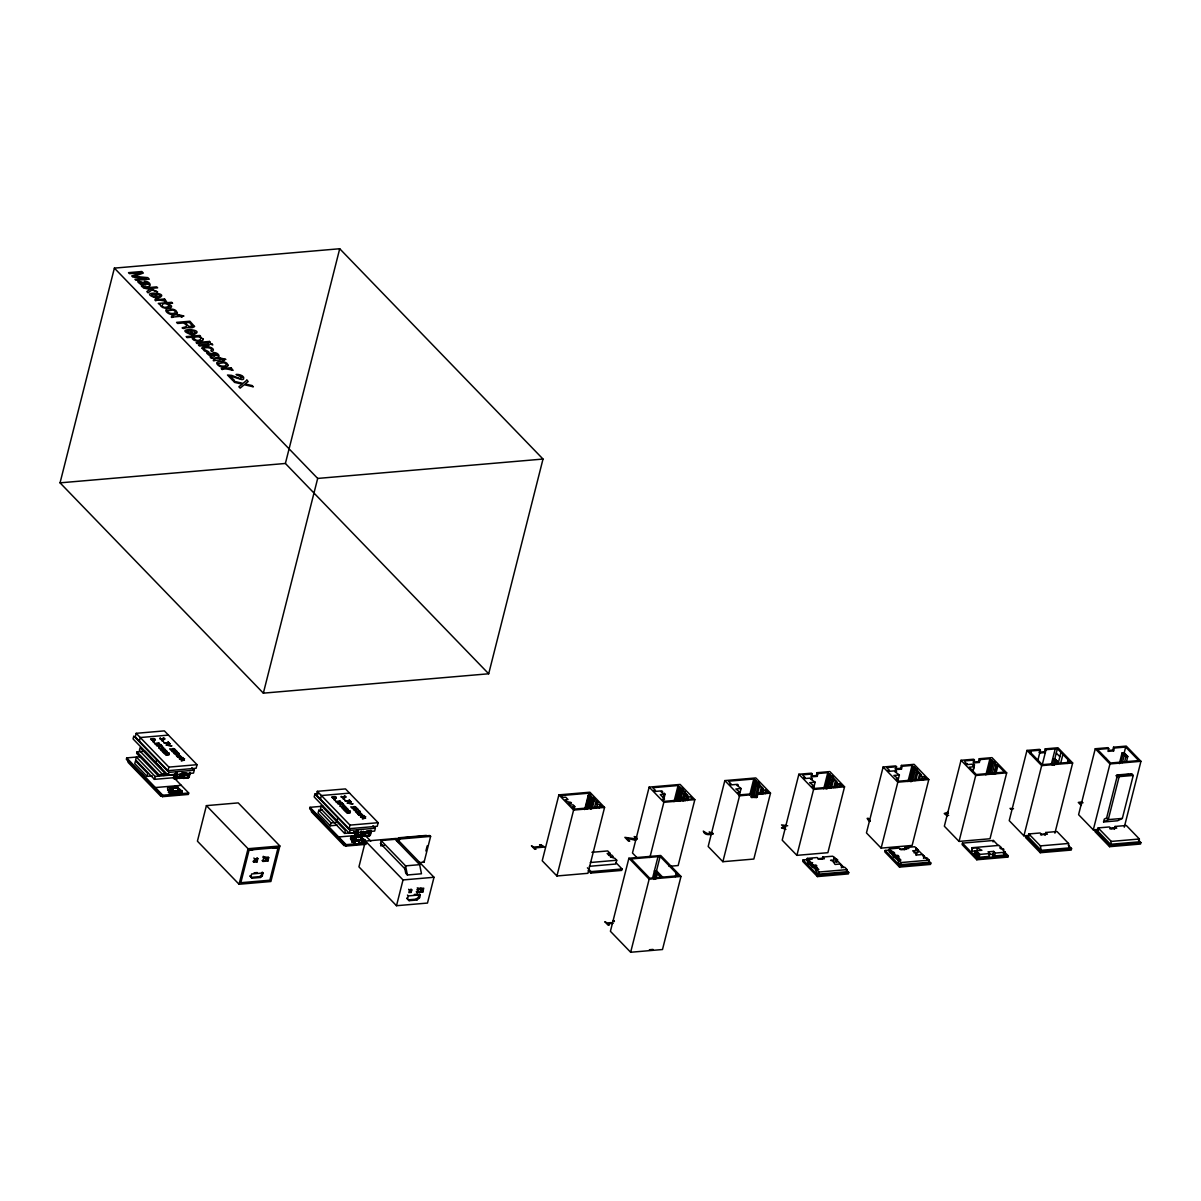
<?xml version="1.0" encoding="UTF-8"?>
<svg xmlns="http://www.w3.org/2000/svg" width="1201" height="1201" viewBox="0 0 1201 1201"><rect width="100%" height="100%" fill="white"/><g stroke="black" fill="none" stroke-linecap="round" stroke-linejoin="round"><path stroke-width="1.5" d="M169.836 792.06L168.335 790.558L172.253 794.522M180.465 790.828L182.147 791.939L179.64 793.621M353.71 841.721L351.728 841.976L354.7 842.742L355.601 840.505L365.194 840.31L363.137 843.252L355.511 843.943L352.253 840.115M169.896 791.984L171.052 793.351L171.773 792.18M363.783 840.34C369.262 841.451 356.817 838.178 354.415 841.751C355.136 843.808 350.407 839.079 352.584 840.46M351.293 838.343L351.067 839.889L352.388 840.655M182.072 791.984L181.561 790.633L168.44 792.615L171.623 792.84L168.545 792.18L170.527 791.879M171.443 792.96L170.347 791.804M354.745 842.366L355.451 843.417M179.85 789.297L178.994 790.303M363.272 839.334L361.606 839.409M350.932 838.418L351.383 837.067L352.884 836.857M168.74 790.648L167.72 789.913M178.033 787.135L176.142 786.46M172.569 794.176L179.489 794.371L179.685 793.471M359.189 844.048L359.459 843.402M60.05 482.847L114.38 268.123L339.718 248.742L543.017 459.052L488.687 673.776L263.349 693.157L60.05 482.847L285.388 463.466L488.687 673.776M139.886 756.75L126.69 757.891L126.33 759.332L162.435 796.668L188.347 794.446L188.707 793.005L173.454 777.242M128.507 760.458L128.027 762.32L160.694 796.113L166.218 795.632M136.193 733.316L135.293 736.889L167.96 770.682L196.123 768.265L197.024 764.692L164.357 730.884L136.193 733.316L168.861 767.109L197.024 764.692M139.376 741.122L140.277 737.534L168.44 735.117M136.989 751.946L136.629 753.372L158.682 776.191L159.042 774.75L136.989 751.946L142.484 751.466M144.811 751.09L161.144 767.979M147.017 776.371L147.738 773.504L135.488 760.833L134.767 763.701L147.017 776.371L152.287 775.921M155.935 762.575L156.655 759.708M154.434 779.359L155.154 776.492L136.374 757.065L135.653 759.918L154.434 779.359L174.34 777.648M163.471 775.396L164.192 772.528L140.112 747.622L139.376 750.49L163.471 775.396L175.271 774.33M160.694 796.113L161.174 794.251M167.96 770.682L168.861 767.109M162.435 796.668L162.796 795.242L126.69 757.891M168.906 772.378L168.185 775.245L133.056 738.915L133.791 736.048L168.906 772.378L194.247 770.201L193.526 773.069L155.154 776.492M169.957 788.667L170.362 787.586M169.371 788.051L172.073 787.721L170.197 787.601M170.842 787.796L171.158 786.805L173.079 788.532M170.992 787.916L174.565 787.015L175.661 788.006M170.947 788.937C173.785 791.669 169.056 788.787 171.938 788.862C175.571 790.303 170.917 790.498 172.824 790.874M174.445 775.936L174.355 774.255L173.409 778.023L174.52 779.164L176.832 778.969L177.478 776.462L174.445 775.936L177.478 776.462M175.226 774.645L175.947 771.778M172.929 789.883L171.938 788.862M171.052 793.005L172.344 790.934M174.52 779.164L175.151 776.657M174.28 787.676L172.674 788.111L174.7 788.096M172.899 788.216L174.13 787.661M172.193 791.519L181.531 790.708M173.019 788.637L173.079 787.556M176.037 776.567L177.358 771.658M174.37 788.156L173.605 787.496L174.055 788.111M175.931 794.206C178.198 793.02 172.163 790.063 173.334 790.843M176.772 775.741L176.682 774.06M173.665 787.646L176.097 788.457M174.475 787.646L174.535 786.52L175.496 787.676M172.509 794.086L172.854 794.897M173.77 791.429L175.136 791.489M176.712 787.045L175.481 787.301L176.607 787.496L175.871 787.991M176.037 787.481L177.583 786.835M179.58 774.87L178.739 778.218L188.782 777.572L190.058 772.558M188.782 777.572L178.934 778.413L179.985 774.24L181.501 774.42L180.66 777.768L179.144 777.587L180.66 777.768M175.676 793.771C173.004 793.546 181.621 793.065 175.181 793.816M176.877 787.03L176.622 788.081L175.001 788.231L176.787 787.481M179.429 777.873L180.27 774.54M175.766 793.14L175.706 794.747M175.526 793.426L176.547 793.441M177.523 788.802L178.619 788.276L179.519 789.748L177.643 788.366M180.375 777.467L181.501 774.42M180.871 778.248L182.132 773.234L186.891 772.828M178.514 788.712L178.424 787.856M179.039 790.348L180 789.432L178.364 789.507M182.702 774.42L184.128 775.891L188.347 775.531L186.921 774.044L182.702 774.42L182.057 776.927L183.498 778.398L187.716 778.038L188.617 773.489M183.498 778.398L184.128 775.891M188.602 777.377L189.863 772.363M189.278 777.032L187.761 776.837L189.278 777.032L189.848 773.384M285.388 463.466L339.718 248.742M206.407 805.631L197.414 841.165L239.059 884.251L270.886 881.519L279.878 845.984L238.233 802.899L206.407 805.631L248.052 848.717L279.878 845.984M263.349 693.157L317.68 478.433L114.38 268.123M239.059 884.251L248.052 848.717M256.999 861.958L256.188 861.117L257.029 857.754L257.855 858.595L256.999 861.958L253.831 862.243L254.687 858.865L253.861 858.024M250.889 876.895L251.64 873.953L263.034 872.977L262.298 875.904L260.527 877.466L251.94 878.201L250.078 876.039L251.94 878.201M251.114 877.361L259.701 876.625L261.473 875.064L262.223 872.121L263.034 872.977M268.724 857.664L263.665 858.099L262.809 861.462L267.883 861.027L268.724 857.664L267.913 856.808L267.057 860.186L261.998 860.622M322.949 806.201L309.993 807.312L309.633 808.738L345.723 846.089L366.08 844.333M318.535 793.756L314.902 794.071L314.182 796.924L349.296 833.269L374.652 831.077L375.373 828.21L372.926 825.688M317.319 791.324L316.403 794.912L349.086 828.705L377.249 826.273L378.15 822.7L345.483 788.907L317.319 791.324L349.986 825.117L378.15 822.7M320.487 799.13L321.403 795.542L349.566 793.125M322.303 809.939L318.79 810.255L318.055 813.122L330.305 825.793L337.346 825.177M330.305 825.793L331.041 822.925L318.79 810.255M337.046 820.583L337.781 817.716M344.597 833.419L345.318 830.552L321.222 805.631L320.502 808.498L344.597 833.419L356.382 832.353L355.481 831.407M351.368 844.903L343.996 845.534L344.477 843.672L336.926 835.866M349.086 828.705L349.986 825.117M345.723 846.089L346.098 844.648L309.993 807.312M349.296 833.269L350.031 830.401L314.902 794.071M351.458 838.793L352.028 840.069M351.923 839.424L352.148 838.508M351.202 837.427L355.031 837.337M353.394 837.457L354.385 837.472M353.74 831.557L354.64 832.503L354.46 831.662M353.499 837.022C355.631 839.889 354.835 834.5 354.085 836.962L352.088 837.713M354.295 837.322L355.271 837.562M354.25 838.358C357.132 841.346 352.328 838.223 355.241 838.268L356.712 839.409L355.031 839.544M356.847 835.836L357.958 836.977L358.589 834.47L356.277 834.68L355.481 832.278L354.52 836.031L355.631 837.187L360.075 836.902M356.337 832.653L357.072 829.786M356.232 839.304L355.241 838.268M355.631 837.187L356.277 834.68M356.577 839.424L355.646 840.34L356.036 839.469M355.481 840.925L364.729 839.574L355.601 840.505M357.162 834.575L358.483 829.666M358.589 834.47L357.808 832.068M355.661 843.507L356.051 844.423L364.248 843.793M356.772 841.135L358.183 840.745L359.639 842.982M358.438 837.037L358.288 837.637C354.64 834.755 366.966 840.4 356.952 833.224M358.679 837.277L359.339 836.316L360.315 837.127M359.489 836.286L359.925 837.502L361.321 831.407M361.126 831.212L359.865 836.226L369.908 835.581L371.184 830.567L366.425 830.972M358.979 843.177L359.609 843.973M361.111 832.248C358.829 844.483 365.599 823.931 361.501 835.491M360.931 837.788C363.783 840.505 359.054 837.622 361.921 837.697L363.393 838.823L361.681 838.944M361.996 836.256L363.257 831.242M361.621 838.598L361.666 837.247L356.622 837.157M363.813 832.428L365.254 833.899L369.473 833.539L368.046 832.068L363.813 832.428L363.182 834.935L364.609 836.406L368.842 836.046L369.728 831.512L371.259 831.692L370.403 835.04L368.887 834.845L370.403 835.04M364.609 836.406L365.254 833.899M362.132 839.109L365.449 841.361M365.449 841.075L358.934 866.867L396.495 905.719L427.481 903.062L434.011 877.27L396.435 838.418L365.449 841.075L403.026 879.943L434.011 877.27M369.172 835.145L370.013 831.798M369.713 835.386L370.989 830.371M384.32 845.369L380.807 845.669L381.077 840.535L395.159 839.319L419.659 864.66L421.476 873.773L407.394 874.989L405.758 873.292L404.842 868.743L405.578 865.876L381.077 840.535M397.336 841.361L398.237 837.833L426.4 835.401M397.951 841.646L398.822 838.208L429.793 835.536L430.619 836.391L424.088 862.168L418.624 862.648M398.762 842.486L399.633 839.049L398.822 838.208M396.495 905.719L403.026 879.943M408.655 889.265L409.466 890.106L408.835 892.613L411.162 892.418L411.793 889.911L410.982 889.07L410.337 891.577L411.162 892.418M407.454 895.06L408.28 895.916L407.514 898.933L406.689 898.093L409.136 900.675L416.882 900.014L419.479 897.898L420.245 894.88L419.434 894.039L418.669 897.057L416.071 899.159L408.325 899.834L409.136 900.675M425.89 851.014L427.196 845.849M418.113 888.65L423.743 888.17L422.752 892.103L417.107 892.598L418.113 888.65L417.287 887.809M422.587 888.635L421.926 891.262L416.297 891.742L417.107 892.598M558.9 794.867L542.221 860.772L556.919 875.979L587.905 873.307L604.583 807.417L589.886 792.21L558.9 794.867L573.598 810.075L604.583 807.417M556.919 875.979L573.598 810.075M573.853 810.135L574.769 806.547L573.117 804.835L570.295 805.075L568.658 803.394L571.481 803.154L570.67 802.298L567.037 801.698L565.191 799.806L568.013 799.566L565.731 797.194L562.909 797.434L561.122 795.587L589.286 793.17L591.072 795.002L588.25 795.242L584.632 809.579M585.217 809.279L589.286 793.17M586.223 808.964L589.406 796.428L588.25 795.242M587.634 808.843L590.802 796.308L589.406 796.428M589.226 808.243L591.958 797.494L590.802 796.308M590.637 808.123L593.354 797.374L591.958 797.494M590.937 809.309L593.204 800.361L594.6 800.241L593.789 799.401L591.523 808.348M592.198 808.363L594.015 801.202L593.204 800.361M594.285 808.273L595.651 802.899L598.458 802.658L596.837 800.962L594.015 801.202M595.921 804.55L596.837 800.962M596.387 808.183L597.302 804.595L595.651 802.899M599.209 807.943L600.11 804.355L597.302 804.595M615.948 862.633L622.073 868.969L621.698 870.41L590.727 873.067L591.087 871.626L587.409 867.828M609.342 855.788L609.973 853.265L607.736 850.939L591.898 852.305M609.973 853.265L607.166 853.506L608.817 855.202L611.624 854.962L613.261 856.658L610.438 856.898L614.897 858.34L616.729 860.246L615.768 864.029L589.376 866.311M628.904 858.235L610.408 931.3L630.66 952.258L662.487 949.526L680.982 876.445L660.73 855.487L628.904 858.235L649.156 879.177L680.982 876.445M669.047 866.326L678.16 865.546L694.839 799.641L680.141 784.433L649.156 787.105L632.477 853.01L637.386 858.084M663.342 796.954L664.258 793.381L662.847 793.501L661.211 791.804L662.622 791.684L661.796 790.843L654.875 791.444L654.08 790.618L655.431 790.498L652.728 787.706L678.085 785.529L680.246 787.451L677.064 799.986M663.703 799.596L665.069 794.221L664.258 793.381M649.876 857.529L663.853 802.298L649.156 787.105M630.66 952.258L649.156 879.177M652.578 878.126L658.013 856.643M653.809 879.402L655.626 872.226L654.395 870.965L656.512 870.785L662.697 877.18M656.512 870.785L660.13 856.463L631.125 858.955L649.741 878.216L678.745 875.709L660.13 856.463M674.001 801.652L678.085 785.529M654.74 879.312L656.557 872.151L655.626 872.226M655.566 878.952L656.932 873.592L657.863 873.502L656.557 872.151M655.791 878.937L657.157 873.562M675.517 800.947L679.15 786.625M675.803 800.932L679.421 786.595M676.794 800.001L680.246 787.451M677.604 800.857L680.772 788.321L679.961 787.466M679.075 800.722L682.243 788.186L680.772 788.321M680.051 800.707L682.769 789.958L681.958 789.117L683.039 789.012L682.243 788.186M680.336 800.677L682.769 789.958M682.138 800.602L684.69 791.624L682.423 800.572M683.399 800.797L685.426 792.705L684.405 791.639M684.105 800.737L685.921 793.576L684.405 792.795L685.426 792.705M685.486 800.692L687.557 795.257L686.642 798.845M687.557 800.572L688.458 796.984L686.852 795.317M675.307 876.685L676.223 873.097M724.834 780.59L708.17 846.495L722.867 861.702L753.838 859.045L770.517 793.125L755.819 777.933L724.834 780.59L739.546 795.798L752.216 794.702L751.421 793.876L740.131 794.822L737.924 792.555L740.041 792.36L735.868 788.997L741.107 788.547L739.125 795.948M722.867 861.702L739.546 795.798M749.694 795.137L753.763 779.014L728.422 781.19L731.109 783.983L729.758 784.103L730.568 784.929L737.489 784.328L738.3 785.184L736.889 785.304L741.107 788.547M751.195 794.446L754.828 780.11L753.763 779.014M751.631 794.401L754.828 780.11M752.442 795.257L756.06 780.92L751.481 797.569L757.125 797.089L757.846 794.221L757.05 793.396L756.33 796.263L757.125 797.089M752.607 797.044L756.465 781.806L755.639 780.965M753.868 796.098L757.05 783.562L756.225 782.722L758.732 782.512L756.465 781.806M755.114 797.749L758.732 783.427L757.05 783.562M756.525 797.734L759.242 786.985L758.266 785.979L760.698 785.769L758.732 783.427M759.693 793.966L761.494 786.805L759.242 786.985M760.924 793.936L762.29 788.562L763.13 788.487L761.779 793.861M763.07 793.891L763.971 790.303L762.29 788.562M765.187 793.711L766.088 790.123L763.971 790.303M817.22 776.386L811.591 776.867L812.311 773.999L811.501 773.159L798.875 774.24L782.196 840.16L796.894 855.352L827.879 852.695L844.558 786.79L829.861 771.582L817.13 772.678L816.41 775.546L817.22 776.386L817.941 773.519L817.13 772.678M813.783 787.586L815.149 782.211L810.51 778.984L812.341 778.833L811.516 777.993L804.595 778.578L803.799 777.753L805.15 777.632L802.463 774.855L812.311 773.999M796.894 855.352L813.572 789.447L798.875 774.24M812.191 859.15L803.079 859.931L802.718 861.372L817.416 876.58L848.386 873.908L848.747 872.481L846.3 869.944M823.721 788.787L827.804 772.678L817.941 773.519M807.312 858.385L806.757 860.532L807.823 861.627L808.363 859.481L807.312 858.385L817.115 857.544L818.737 859.24L824.381 858.745L822.745 857.064L822.205 859.21M825.237 788.096L828.87 773.774L827.804 772.678M825.943 788.036L828.87 773.774M809.189 860.336L808.213 862.513L807.943 859.526L809.999 861.177L808.543 861.297L809.339 862.123L812.657 862.753L810.96 862.903L810.42 865.05L812.942 867.347L815.374 867.137M826.063 788.937L830.386 774.555L827.669 785.304M811.291 864.059L807.988 863.444L808.768 860.366M827.099 788.907L830.492 775.456L829.681 774.615M808.798 864.285L809.339 862.123M828.36 787.961L831.077 777.227L830.266 776.371L832.758 776.161L830.492 775.456M830.056 787.826L832.773 777.077L831.077 777.227M830.492 786.79L832.308 779.629L834.74 779.419L832.773 777.077M831.467 787.811L833.284 780.65L832.308 779.629M812.056 866.747L812.597 864.6L810.96 862.903M812.341 866.717L812.597 864.6M812.942 867.347L812.882 864.57M833.719 787.616L835.536 780.455L833.284 780.65M813.497 865.2L815.929 864.99L816.905 866.011L814.653 866.206L814.098 868.353L816.59 869.974M834.965 787.586L836.331 782.211L837.172 782.136L835.536 780.455M835.806 787.511L836.722 783.938M815.734 870.034L816.29 867.888L814.653 866.206M837.112 787.541L838.013 783.968L836.331 782.211M816.29 867.888L817.13 867.813L816.155 871.896L818.361 874.178L846.525 871.761L847.065 869.599L844.873 867.332L842.757 867.512L841.06 865.756L841.916 865.681L841.361 867.843M839.214 787.361L840.13 783.773L838.013 783.968M817.416 876.58L817.776 875.139L803.079 859.931M818.361 874.178L818.902 872.031L816.71 869.749L818.812 869.569L817.13 867.813M833.689 858.7L834.049 857.274L832.653 856.208L822.745 857.064M833.494 862.153L836.962 861.853L837.502 859.706L834.95 858.115M901.471 769.135L895.841 769.616L896.562 766.763L895.751 765.908L883.125 767.004L866.446 832.909L881.144 848.116L912.129 845.444L928.808 779.539L914.111 764.331L901.381 765.427L900.66 768.295L901.471 769.135L902.191 766.268L901.381 765.427M897.582 782.121L899.384 774.96L894.895 771.733L896.592 771.582L895.766 770.742L888.845 771.342L888.049 770.517L889.401 770.396L886.698 767.604L896.562 766.763M881.144 848.116L897.823 782.196L883.125 767.004M888.815 850.143L885.167 850.458L884.807 851.899L899.504 867.107L930.49 864.435L930.85 863.009L914.742 846.735L904.833 847.591L904.293 849.738M889.401 848.912L888.86 851.059L889.911 852.155L890.466 850.008L889.401 848.912L899.204 848.071L900.84 849.753L906.47 849.272L904.833 847.591M890.031 850.053L893.934 852.44L893.379 854.587L889.491 852.2L890.466 850.008M907.971 781.551L912.054 765.427L902.191 766.268M890.316 853.04L890.857 850.893M890.737 853.01L891.277 850.848M909.487 780.845L913.12 766.523L912.054 765.427M891.547 853.851L892.088 851.704M910.193 780.785L913.12 766.523M910.298 781.701L914.637 767.304L911.469 779.839M892.358 854.677L892.898 852.53M893.049 853.431L892.508 855.577L894.144 857.274L897.477 857.664L898.018 855.517L894.685 855.112L893.049 853.431L894.745 853.28L893.934 852.44M911.334 781.671L914.742 768.22L913.931 767.364M912.61 780.725L915.327 769.976L914.516 769.135L917.009 768.91L914.742 768.22M894.144 857.274L894.685 855.112M894.43 857.244L894.97 855.097M914.306 780.575L917.024 769.826L915.327 769.976M895.045 857.874L895.586 855.728M915.717 780.56L917.534 773.399L916.558 772.393L918.99 772.183L917.024 769.826M896.742 856.718L896.201 858.88L898.678 860.486L899.219 858.34L896.742 856.718L898.994 856.538L898.018 855.517M897.838 860.562L898.378 858.415M917.969 780.365L919.786 773.204L917.534 773.399M899.219 858.34L900.915 860.096L898.798 860.276L898.258 862.423L900.45 864.705L928.613 862.273L929.169 860.126L926.962 857.844L924.845 858.024L923.164 856.283L924.004 856.208L923.464 858.355M919.215 780.335L920.582 774.975L921.422 774.9L919.786 773.204M899.504 867.107L899.864 865.666L885.167 850.458M921.362 780.29L922.263 776.717L920.582 774.975M900.45 864.705L901.005 862.558L898.798 860.276M923.464 780.11L924.38 776.537L922.263 776.717M915.687 849.948L916.228 847.786M915.988 855.382L916.528 853.235L912.67 850.833L918.24 850.353L917.699 852.5L913.991 852.815M917.444 849.512L917.699 852.5M979.355 762.44L973.726 762.92L974.446 760.053L973.636 759.212L961.025 760.293L944.346 826.213L959.044 841.421L990.014 838.748L1006.693 772.843L991.996 757.636L979.265 758.732L978.545 761.599L979.355 762.44L980.091 759.572L979.265 758.732M972.66 772.048L974.476 764.887L973.666 764.046L966.745 764.632L965.934 763.806L967.285 763.701L965.484 762.935L964.598 760.909L974.446 760.053M972.87 771.763L974.146 766.748L972.51 765.052L974.476 764.887M959.044 841.421L975.722 775.501L961.025 760.293M998.331 845.549L993.437 840.475L962.451 843.132L962.091 844.573L976.788 859.781L1007.774 857.109L1008.134 855.682L1004.456 851.884M985.871 774.84L989.939 758.732L980.091 759.572M987.372 774.15L991.005 759.828L989.939 758.732M988.078 774.09L991.005 759.828M988.648 773.204L992.521 760.608L989.354 773.144M989.459 774.044L992.642 761.509L991.816 760.668M990.495 774.014L993.227 763.281L992.401 762.425L994.908 762.215L992.642 761.509M971.909 847.726L971.804 851.224L976.743 850.803L977.479 847.936L971.909 847.726L998.992 845.399L1001.514 847.696L999.817 847.846L1000.643 848.687L1003.931 849.302L1002.475 849.422L1005.162 852.215L1004.441 855.082L994.593 855.923L992.957 854.241L988.723 854.602M971.429 852.665L972.525 848.356M992.191 773.879L994.908 763.13L993.227 763.281M993.993 773.804L996.545 764.827L994.278 773.774M973.891 855.187L974.972 850.893L981.893 850.293L977.479 847.936M994.758 773.834L996.875 765.472L994.908 763.13M974.687 856.028L975.767 851.719L974.972 850.893M995.854 773.744L997.971 765.382L996.875 765.472M975.873 856.838L977.134 851.614L975.767 851.719M1005.162 852.215L995.314 853.07L993.677 851.374L988.048 851.854L989.684 853.551L988.948 856.418L979.1 857.259L977.044 856.253L977.779 853.386L976.953 852.53L977.944 852.455L977.134 851.614M976.788 859.781L977.149 858.34L962.451 843.132M977.674 857.589L978.755 853.295L977.779 853.386M978.74 858.7L979.821 854.391L978.755 853.295M993.077 841.901L993.437 840.475M992.596 855.667L993.677 851.374M995.314 853.07L994.218 857.364L999.157 856.944M1037.889 760.173L1040.426 750.175L1039.601 749.334L1026.975 750.415L1009.215 820.628L1023.913 835.836L1029.077 835.386M1030.428 754.303L1031.269 750.97M1039.706 753.042L1045.335 752.562L1044.51 751.721L1045.245 748.854L1057.961 747.758L1072.658 762.965L1054.898 833.164M1023.913 835.836L1041.672 765.622L1026.975 750.415M1042.183 765.037L1046.056 749.694L1045.245 748.854M1029.557 835.776L1025.909 836.091L1025.549 837.517L1040.246 852.725L1071.217 850.068L1071.592 848.627L1068.229 845.174M1041.762 834.665L1040.126 832.984L1028.852 833.944L1028.131 836.812L1041.192 850.323L1070.752 847.771M1051.325 764.271L1055.214 748.914M1052.226 765.202L1053.577 759.873L1052.677 758.942L1054.823 758.747L1058.411 762.455L1060.948 752.426M1054.823 758.747L1057.36 748.718L1046.056 749.694M1053.938 765.067L1055.289 759.723L1056.76 761.254M1054.358 765.022L1055.709 759.678L1053.577 759.873M1060.633 763.401L1062.9 754.453M1040.246 852.725L1040.606 851.299L1025.909 836.091M1045.035 835.356L1045.756 832.488L1057.015 831.527L1068.53 843.462L1069.355 847.906M1067.239 763.461L1068.139 759.873M1113.627 750.895L1112.802 750.04L1113.537 747.187L1114.348 748.028L1113.627 750.895L1107.998 751.376L1108.718 748.508L1107.907 747.668L1095.267 748.748L1078.588 814.668L1093.285 829.861L1098.45 829.426M1093.285 829.861L1109.964 763.956L1095.267 748.748M1098.87 829.741L1095.222 830.056L1094.862 831.482L1109.559 846.69L1140.53 844.033L1140.905 842.592L1138.443 840.054M1115.068 826.453L1116.705 828.15L1111.075 828.63L1109.439 826.949L1098.164 827.909L1097.444 830.777L1110.505 844.288L1138.668 841.871L1139.404 839.004L1126.328 825.492L1115.068 826.453L1114.348 829.321M1103.554 821.979L1104.274 819.112L1106.631 817.941L1117.515 774.945L1131.597 773.744L1133.234 775.426L1122.35 818.406L1117.636 820.763L1103.554 821.979L1108.268 819.622L1122.35 818.406M1119.347 763.656L1122.049 752.967L1124.211 752.787L1127.784 756.48L1126.433 761.824M1120.698 762.8L1122.95 753.898L1122.049 752.967M1124.211 752.787L1125.667 747.052L1114.348 748.028M1122.38 762.65L1124.631 753.748L1122.95 753.898M1116.795 777.813L1116.33 775.531L1117.515 774.945L1119.152 776.642L1108.268 819.622L1106.631 817.941M1124.556 761.989L1125.907 756.645L1124.361 755.054L1125.772 754.934L1124.631 753.748M1109.559 846.69L1109.919 845.264L1095.222 830.056M1110.505 844.288L1111.24 841.421L1098.164 827.909M1124.271 827.204L1140.95 761.299L1126.253 746.091L1113.537 747.187M174.25 787.766L172.899 788.006M361.036 837.652L360.87 835.761M177.568 790.874L179.114 791.129M181.546 791.234L182.222 791.669M360.42 836.707L358.694 837.157M355.061 841.601L351.848 841.511L354.896 842.156M169.116 790.528L170.167 791.264M362.327 839.454L361.051 840.61M364.819 840.13L355.856 840.865M637.206 839.064L624.865 837.352L628.558 841.165L629.729 841.06L627.027 838.268L635.764 840.37M178.829 792.165L179.895 791.219M179.955 793.336L181.021 792.405M360.39 839.784L361.456 838.853M360.885 840.295L362.717 838.898M362.117 841.586L363.182 840.64M363.257 842.757L364.323 841.811M362.147 841.991L363.603 839.814M175.977 786.52L175.241 787.406M175.721 787.661L176.547 787.105M359.264 835.941L358.949 837.427M359.024 837.082L359.835 836.527M169.656 788.201L171.743 787.916L170.332 788.291M169.911 788.457L171.022 787.811M353.199 837.878L354.325 837.217M356.382 836.707L357.838 835.926L358.784 836.842M380.807 845.669L381.978 845.084M1130.411 774.33L1131.597 773.744M354.85 838.178L354.73 839.034M175.916 791.564L173.379 791.954M173.319 790.078L171.953 789.973M252.36 849.497L249.102 850.038L240.831 882.705L269.85 880.213L278.107 847.531L274.368 847.606M254.072 849.317L249.102 850.038L278.107 847.531L272.582 847.726M948.039 812.131L944.211 813.497L947.289 816.004M593.789 799.401L595.201 799.265L593.354 797.374M757.05 793.396L768.295 792.405L766.088 790.123M317.68 478.433L543.017 459.052M160.153 738.06C158.172 740.657 169.026 739.696 163.306 737.909M159.042 747.232C157.046 749.829 167.9 748.884 162.195 747.082M159.042 774.75L168.185 773.969M181.651 773.069L184.939 772.783M188.902 773.789L190.133 773.684M155.364 787.556L181.276 785.334M169.791 787L167.494 787.931L168.125 790.483M177.117 787.286L175.406 787.736M170.842 789.372L171.833 789.282M167.585 789.928L168.725 790.438M169.476 790.033L168.305 790.033M172.313 790.874L173.169 789.988M170.782 791.039L181.741 790.468L181.621 792.105L180.48 790.934L177.778 792.57L179.85 792.135M179.85 791.894L178.544 792.285M162.796 795.242L188.707 793.005M344.432 795.918C350.242 798.019 338.832 798.17 341.354 796.308A3.228 1.486 14.2 0 0 341.73 796.879L345.498 796.894L344.477 795.963M343.321 805.105C349.131 807.207 337.706 807.342 340.243 805.481A3.228 1.486 14.2 0 0 340.604 806.051L344.387 806.066L343.366 805.15M342.165 807.342L342.225 808.408A1.832 0.856 14.2 0 0 343.141 808.858C346.413 810.255 344.252 805.706 346.969 808.663L346.278 807.237C344.417 806.532 344.132 810.285 342.21 807.387M353.409 808.648L353.469 809.699A1.832 0.856 14.2 0 0 354.385 810.15C357.673 811.561 355.511 807.012 358.228 809.954L357.538 808.543C355.676 807.838 355.391 811.576 353.454 808.693M1040.426 750.175L1029.197 751.15L1042.273 764.662L1070.436 762.23L1057.36 748.718M355.436 810.735L355.496 811.801A1.832 0.856 14.2 0 0 356.412 812.251C359.7 813.647 357.538 809.099 360.255 812.056L359.564 810.645C357.703 809.924 357.418 813.678 355.481 810.795M1038.88 752.201L1044.51 751.721M1108.718 748.508L1097.504 749.469L1110.565 762.995L1138.728 760.563L1125.667 747.052M810.765 776.026L816.41 775.546M900.66 768.295L895.015 768.775L895.841 769.616M972.915 762.08L978.545 761.599M1108.583 750.415L1112.802 750.04M974.146 766.748L969.192 767.169L976.308 774.54L1004.471 772.108L997.971 765.382M331.041 822.925L336.31 822.475M665.069 794.221L660.265 794.642L664.513 799.04L662.412 799.22L664.453 801.337L692.617 798.92L690.575 796.803L688.458 796.984M815.149 782.211L809.624 782.677L814.083 786.024L811.966 786.205L814.173 788.487L842.336 786.055L840.13 783.773M899.384 774.96L893.874 775.441L898.318 778.773L896.216 778.954L898.423 781.235L926.587 778.818L924.38 776.537M1057.195 761.209L1055.319 761.374L1056.52 762.62L1058.411 762.455M1106.016 758.356L1107.262 760.443M1125.907 756.645L1127.784 756.48M1041.672 765.622L1072.658 762.965M574.769 806.547L571.946 806.787L574.198 809.114L602.362 806.682L600.11 804.355M663.853 802.298L694.839 799.641M757.846 794.221L770.517 793.125M813.572 789.447L844.558 786.79M897.823 782.196L928.808 779.539M975.722 775.501L1006.693 772.843M1109.964 763.956L1140.95 761.299M350.031 830.401L375.373 828.21M750.685 796.743L756.33 796.263M361.396 832.548L362.627 832.443M355.571 833.944L357.898 833.749M338.667 836.977L359.024 835.22M359.444 835.866L361.786 835.776M360.015 836.466L369.908 835.581M353.74 837.277L355.376 837.127M353.259 838.073L354.88 837.938L354.085 836.962M354.145 838.793L355.121 838.703M360.825 838.208L362.807 839.154M353.785 836.887C351.908 834.38 348.89 839.364 351.473 839.289M351.608 839.439L350.977 838.658L353.935 840.19M353.95 840.445L350.872 839.334M1116.33 775.531L1128.655 774.48M361.846 841.706L363.287 841.24L362.402 840.55M1119.152 776.642L1133.234 775.426M399.633 839.049L430.619 836.391M358.438 843.372L361.081 842.997L358.468 843.222M346.098 844.648L357.192 843.702M362.747 843.222L366.455 842.907M262.839 857.259L266.217 856.959M254.687 858.865L257.855 858.595M256.188 861.117L253.021 861.387L253.831 862.243M254.072 872.827L257.329 872.542M419.659 864.66L405.578 865.876L407.394 874.989M590.322 862.513L616.729 860.246M591.087 871.626L622.073 868.969M1041.222 834.35L1044.87 834.034M1110.61 828.375L1114.243 828.059M1040.486 834.83L1047.392 834.185L1045.756 832.488M1109.799 828.795L1115.264 828.33M409.466 890.106L411.793 889.911M899.744 849.212L908.857 848.431M917.054 848.642L918.24 850.353M817.656 858.685L823.12 858.22M414.3 894.475L417.723 894.19M408.28 895.916L420.245 894.88M837.502 859.706L830.582 860.306L832.803 861.027L835.04 864.45L840.28 863.999L841.916 865.681M916.528 853.235L915.537 853.326L917.144 854.977L922.368 854.527L924.004 856.208M807.988 863.444L809.459 863.324M660.07 876.43L656.932 873.592M810.42 865.05L812.116 864.915M1028.852 833.944L1040.396 845.879L1068.53 843.462M1111.24 841.421L1139.404 839.004M979.821 854.391L989.684 853.551M901.005 862.558L929.169 860.126M1109.919 845.264L1140.905 842.592M1040.606 851.299L1071.592 848.627M818.902 872.031L847.065 869.599M977.149 858.34L1008.134 855.682M982.028 858.415L985.3 858.13M899.864 865.666L930.85 863.009M817.776 875.139L848.747 872.481M614.131 920.597L612.9 920.702L614.417 921.557M611.564 922.578L607.286 922.938L604.764 921.707L608.096 925.145L609.312 925.04L608.081 923.779L613.095 923.344M649.381 949.736L653.014 949.421M948.43 813.137L945.592 813.963L948.685 815.464M1013.524 808.768L1010.026 808.378L1010.882 809.279M1082.221 801.818L1078.303 802.433L1081.23 805.466M787.706 825.778L781.551 824.907L784.208 827.639L781.491 827.879L785.889 829.396M1083.062 802.748L1079.864 803.019L1081.531 804.745M713.109 833.434L709.221 831.888C711.773 836.752 704.326 831.828 703.306 831.122C704.837 836.406 711.022 834.17 713.109 834.155M636.83 837.172L634.188 836.557L637.176 838.673M163.366 737.954L164.387 738.87L160.604 738.87A3.228 1.486 14.2 0 1 160.228 738.285L160.198 738.105M162.24 747.142L163.261 748.058L159.493 748.043A3.228 1.486 14.2 0 1 159.117 747.472L159.087 747.277M870.064 820.673L868.323 818.271L867.137 818.376L868.698 820.688A4.264 1.982 14.2 0 0 870.079 821.454M352.959 836.872L353.8 837.577M353.529 837.457L352.824 836.872M169.941 787.045L170.722 787.676M170.062 787.766L170.752 788.441M1056.28 753.027L1059.852 756.72M991.711 759.768L992.521 760.608M1005.327 854.572L1007.774 857.109M1003.27 853.07L1004.441 855.082M913.811 766.463L914.637 767.304M977.044 856.253L976.398 854.466L974.251 853.761M829.576 773.714L830.386 774.555M834.049 857.274L843.853 867.407M836.151 861.027L836.962 861.853M755.249 780.08L756.06 780.92M761.494 786.805L763.13 788.487M783.427 825.597L785.349 827.579M683.054 789.928L684.69 791.624M685.921 793.576L687.557 795.257M588.265 870.53L590.727 873.067M423.277 861.327L424.088 862.168M380.342 843.402L404.842 868.743M420.77 887.974L423.337 890.632M418.879 888.124L422.752 892.133M364.579 834.74L370.764 841.15M416.912 889.491L419.494 892.163M417.017 894.43L419.599 897.087M418.669 897.057L419.479 897.898M416.071 899.159L416.882 900.014M358.919 840.76L356.307 840.985M356.592 840.205L356.787 840.94M352.719 839.904L353.785 840.835M353.214 841.255L354.355 842.426M324.36 822.865L311.795 809.879L311.329 811.741L343.996 845.534M191.8 767.664L194.247 770.201M264.956 857.559L267.478 860.156M263.289 856.298L267.883 861.027M175.826 775.215L178.934 778.413M175.721 777.828L176.832 778.969M176.127 786.88L177.012 787.721M261.473 875.064L262.298 875.904M259.701 876.625L260.527 877.466M171.158 787.301L171.968 788.141M141.072 773.459L159.913 792.945M352.433 840.175L353.064 840.97M171.518 793.215L172.148 794.011M169.146 790.753L169.881 791.609M176.067 793.846L176.157 794.131M1040.396 845.879L1041.192 850.323M203.239 339.132L203.224 339.568A4.834 2.237 14.2 0 1 201.993 340.634C198.946 341.474 191.68 341.339 192.085 337.166L187.116 337.601L186.17 336.61L199.711 335.454L200.642 336.4L199.351 336.52L203.239 339.132M157.406 743.854L154.344 743.089L155.019 744.095A1.832 0.856 14.2 0 0 155.935 744.545C159.208 745.941 157.046 741.392 159.778 744.35L159.072 742.939L156.746 743.209L157.406 743.854M163.486 750.16L160.424 749.379L161.099 750.385A1.832 0.856 14.2 0 0 162.015 750.835C165.288 752.231 163.126 747.683 165.858 750.64L165.153 749.229L162.826 749.514L163.486 750.16M174.745 751.451L171.683 750.685L172.344 751.691A1.832 0.856 14.2 0 0 173.274 752.141C176.547 753.537 174.385 748.989 177.102 751.946L176.412 750.535L174.07 750.805L174.745 751.451M176.772 753.552L173.71 752.787L174.37 753.793A1.832 0.856 14.2 0 0 175.301 754.243C178.574 755.639 176.412 751.09 179.129 754.048L178.439 752.637L176.097 752.907L176.772 753.552M338.532 801.878L335.469 801.097L336.145 802.118A1.832 0.856 14.2 0 0 337.061 802.568C340.333 803.964 338.172 799.416 340.889 802.373L340.198 800.947L337.871 801.232L338.532 801.878M151.686 294.83L156.595 298.253C134.407 290.717 173.409 292.278 157.962 298.223L153.818 293.96L151.686 294.83M187.026 331.386L191.935 334.809C169.746 327.272 208.749 328.834 193.301 334.779L189.157 330.515L187.026 331.386M202.038 348.125L204.44 350.917A3.948 1.832 14.2 0 0 206.827 351.668L208.779 351.818L203.84 349.221A2.372 1.096 14.2 0 1 204.005 348.35C205.746 346.624 214.213 348.2 210.881 350.602L211.796 351.548C218.012 348.695 204.2 343.936 202.038 348.125M194.517 326.477C191.605 329.434 187.566 326.297 183.798 328.564C177.208 326.942 193.271 328.098 183.363 322.964L177.643 323.459L176.592 322.378L189.923 321.222L194.517 326.477M242.182 377.459L239.705 378.51L231.643 375.358L227.499 375.027L232.664 380.372L234.21 380.237L230.097 375.988L241.851 379.621A4.639 2.147 14.2 0 0 243.578 379.096C245.214 375.748 238.639 373.961 236.057 374.487L242.182 377.459M167.209 310.834C167.314 314.332 177.928 314.422 174.715 310.894A2.627 1.216 14.2 0 0 172.779 310.098L167.209 310.834M218.117 363.498C218.237 366.996 228.851 367.101 225.623 363.558A2.627 1.216 14.2 0 0 223.686 362.762L218.117 363.498M169.086 754.648L165.903 755.309L168.275 754.423L164.327 753.673L169.296 753.252L167.885 753.868L169.086 754.648M184.399 760.158L181.201 760.803L183.588 759.933L179.64 759.182L184.594 758.747L183.198 759.362L184.399 760.158M350.212 812.672L347.014 813.317L349.401 812.446L345.453 811.696L350.407 811.26L349.011 811.876L350.212 812.672M365.509 818.166L362.327 818.812L364.714 817.941L360.75 817.19L365.72 816.77L364.308 817.371L365.509 818.166M152.887 741.602L154.253 742.053L152.887 741.602M162.105 740.807L163.486 741.257L162.105 740.807M334.013 799.611L335.379 800.061L334.013 799.611M343.231 798.815L344.612 799.265L343.231 798.815M150.605 739.246C154.914 743.359 158.067 736.723 150.741 739.095M331.731 797.254C336.355 801.457 338.877 794.492 331.731 797.254M192.565 325.996L188.962 326.492L184.864 322.829L189.428 322.438L192.565 325.996M169.701 305.985C158.667 311.329 160.889 298.479 169.701 305.985M143.174 286.378C144.555 288.255 139.466 285.943 142.243 285.388C126.06 274.293 160.228 290.357 145.066 282.19L144.18 281.274C150.981 280.884 153.578 288.976 143.174 286.378M212.052 357.643C213.433 359.519 208.343 357.192 211.121 356.637C194.937 345.543 229.106 361.606 213.958 353.454L213.072 352.539C219.873 352.148 222.455 360.24 212.052 357.643M160.078 296.077L158.277 297.112L155.154 293.87L158.277 294.395L160.078 296.077M195.418 332.632L193.616 333.668L190.494 330.425L193.616 330.951L195.418 332.632M357.853 836.436L358.559 837.412L357.853 836.421M180.63 756.21L177.283 756.735L183.348 757.711L179.399 758.927L179.234 757.396L176.862 756.315L179.64 755.849L176.157 755.579C181.111 756.3 176.397 752.426 180.63 756.21M361.756 814.218L358.393 814.743L364.473 815.734L360.525 816.95L361.096 816.17L357.988 814.323L360.765 813.858L357.688 814.023L360.135 813.317L356.562 812.852L360.135 812.552L361.756 814.218M177.373 312.755C171.173 319.376 157.271 306.285 173.244 309.333A4.744 2.207 14.2 0 1 175.962 310.624L177.373 312.755M228.295 365.434C222.095 372.04 208.193 358.949 224.167 361.996A4.744 2.207 14.2 0 1 226.884 363.287L228.295 365.434M160.093 304.589C160.994 308.702 168.125 309.032 171.323 307.141A4.339 2.012 14.2 0 0 171.293 305.79L167.75 303.658L172.584 303.237L171.668 302.292L158.292 303.433L160.093 304.589M193.316 337.496C198.33 345.588 207.293 334.028 193.316 337.496M173.169 317.019C169.401 319.271 171.518 312.74 178.934 315.398L178.168 314.602L183.933 316.028L181.216 316.268L182.117 317.199L179.88 316.388L173.169 317.019M215.099 360.39C211.316 362.642 213.448 356.112 220.864 358.769L220.098 357.973L225.863 359.399L223.146 359.639L224.047 360.57L221.81 359.76L215.099 360.39M151.401 739.441L154.313 739.966L151.401 739.441M155.199 739.651L152.227 739.231L155.199 739.651M332.527 797.464L335.439 797.989L332.527 797.464M336.31 797.659L333.353 797.239L336.31 797.659M140.157 282.49L141.568 284.502L145.846 285.012L142.514 282.7L140.157 282.49M209.049 353.755L210.46 355.766L214.724 356.277L211.406 353.95L209.049 353.755M246.881 380.132L242.977 383.374L233.369 381.107L234.63 382.413L242.257 384.155L238.864 386.782L240.155 388.118L244.268 384.725L253.366 386.842L252.12 385.551L245.064 383.975L248.187 381.498L246.881 380.132M151.851 289.966L148.053 292.849L146.837 291.588L149.99 289.351L143.384 288.015L156.7 286.859L157.616 287.805L149.885 288.465L157.646 291.888L151.851 289.966M140.742 272.687L131.72 275.945L132.756 277.026L146.207 278.332L134.947 279.278L135.938 280.313L149.269 279.172L147.783 277.626L134.317 276.32L143.354 273.047L141.853 271.501L128.537 272.642L129.528 273.678L140.742 272.687M169.957 743.854L165.978 745.04L171.953 745.926L167.179 745.22L169.957 743.854M351.067 801.863L347.104 803.064L353.079 803.934L348.29 803.229L351.067 801.863M181.936 757.636L179.955 757.426L181.936 757.636M363.062 815.644L361.066 815.434L363.062 815.644M165.228 752.246L163.351 752.682L168.816 753.027L164.987 752.667C170.197 751.736 159.838 751.916 167.254 751.391L162.36 751.646L165.228 752.246M346.353 810.27L344.477 810.69L349.941 811.035L346.113 810.675C351.323 809.744 340.964 809.924 348.38 809.414L343.486 809.654L346.353 810.27M174.07 749.079L169.671 748.869L171.127 750.385L175.376 749.469L172.959 748.463L174.07 749.079M355.196 807.087L350.797 806.892L352.253 808.393L356.502 807.477L354.07 806.487L355.196 807.087M164.522 298.989L154.809 299.83L155.755 300.805C158.337 298.148 172.569 304.138 163.741 300.07L165.423 299.92L164.522 298.989M209.469 341.444L196.138 342.585L197.084 343.561L210.415 342.42L209.469 341.444M208.178 344.207L198.51 345.032L199.471 346.038L209.139 345.197L208.178 344.207M211.841 343.891L209.98 344.056L212.802 344.882L211.841 343.891M231.012 367.776L221.299 368.617L222.245 369.593C224.572 366.936 239.329 372.911 230.232 368.857L231.913 368.707L231.012 367.776M168.11 741.948L168.635 743.194L163.651 742.653L169.731 743.614L168.11 741.948M160.919 744.845L161.444 746.076L156.46 745.536L162.525 746.512L160.919 744.845M349.236 799.971L349.761 801.202L344.777 800.662L350.842 801.622L349.236 799.971M342.045 802.853L342.57 804.1L337.586 803.544L343.651 804.52L342.045 802.853M540.78 844.723L539.564 844.828L542.507 846.33L533.935 847.065L531.427 845.834L534.76 849.287L535.976 849.182L534.745 847.906L544.759 847.05L540.78 844.723"/></g></svg>
